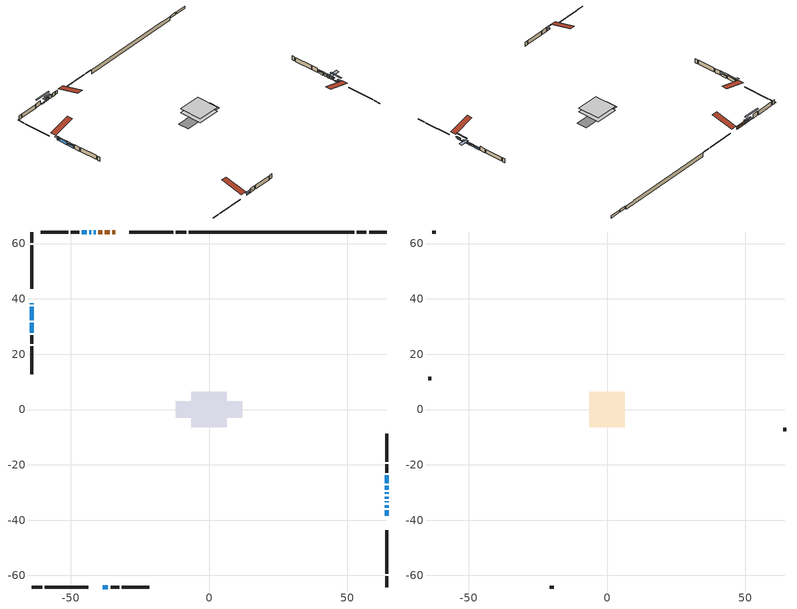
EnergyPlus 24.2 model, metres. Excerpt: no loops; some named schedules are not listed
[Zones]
conditioned space
 floor adiabatic (AdiabaticFloorConstruction): -6.47,-6.47 -6.47,6.47 6.47,6.47 6.47,-6.47 z0.31
 floor foundation (Slab1 construction): -1.94,-1.94 -1.94,1.94 1.94,1.94 1.94,-1.94 z-1.07
 floor foundation (Slab1 construction 1): -1.45,-1.45 -1.45,1.45 1.45,1.45 1.45,-1.45 z-1.07
 floor foundation (Slab1 construction 2): -11.94,-2.99 -11.94,2.99 11.94,2.99 11.94,-2.99 z-2.1
 wall outside (RimJoist1 construction): -8.21,64.16 -12.08,64.16 / -64.16,-64.16 -60.29,-64.16 / -64.16,64.16 -64.16,60.29 / 64.16,-64.16 64.16,-60.29 z0.31:0.61
 wall outside (RimJoist2 construction): -13.01,64.16 -28.81,64.16 / -59.36,-64.16 -43.56,-64.16 / -64.16,59.36 -64.16,43.56 / 64.16,-59.36 64.16,-43.56 z0.31:0.61
 wall outside (AdiabaticWallConstruction 1): -33.95,64.16 -34.92,64.16 / -35.85,64.16 -37.59,64.16 / -38.52,64.16 -39.99,64.16 z0.31:2.34
 wall outside (AdiabaticWallConstruction): -64.16,38.42 -64.16,38.01 z0.31:2.34; -40.91,64.16 -41.6,64.16 / 64.16,-38.42 64.16,-36.36 / -42.53,64.16 -43.22,64.16 / 64.16,-30.53 64.16,-29.84 / 64.16,-28.92 64.16,-27.54 / -64.16,31.35 -64.16,27.8 / 64.16,-26.62 64.16,-23.82 z0.31:1.43; -64.16,37.08 -64.16,32.28 z0.31:2.16; -44.14,64.16 -45.93,64.16 z0.31:0.84; 64.16,-35.43 64.16,-34.54 z0.31:0.85; 64.16,-33.61 64.16,-33.1 z0.31:1.23; 64.16,-32.17 64.16,-31.46 z0.31:2.09; -38.42,-64.16 -36.51,-64.16 z0.31:1.25
 wall outside (Wall1 construction): -46.85,64.16 -49.93,64.16 / -35.58,-64.16 -32.5,-64.16 / -64.16,26.87 -64.16,23.79 / 64.16,-22.89 64.16,-19.81 z0.31:2.75
 wall outside (Wall2 construction): -50.86,64.16 -60.89,64.16 / -31.57,-64.16 -21.54,-64.16 / -64.16,22.86 -64.16,12.83 / 64.16,-18.88 64.16,-8.86 z0.31:2.75
 wall foundation (FoundationWall1 construction): 64.16,64.16 57.86,64.16 z-1.07:0.3
 wall foundation (FoundationWall2 construction): 56.93,64.16 53.39,64.16 z-1.07:0.3
 wall foundation (FoundationWall3 construction): -7.28,64.16,-2.1 -7.28,64.16,0.31 46.49,64.16,0.31 46.49,64.16,0.07 52.46,64.16,0.07 52.46,64.16,-2.1
 window (WindowConstruction 9): -64.16,38.41 -64.16,38.01 z0.31:2.34
 window (WindowConstruction 5): -40.91,64.16 -41.6,64.16 z0.31:1.43
 window (WindowConstruction 6): -64.16,37.08 -64.16,32.28 z0.31:2.16
 window (WindowConstruction 7): 64.16,-38.41 64.16,-36.36 z0.31:1.43
 window (WindowConstruction 8): -42.53,64.16 -43.22,64.16 z0.31:1.43
 window (WindowConstruction 12): -44.14,64.16 -45.92,64.16 z0.31:0.84
 window (WindowConstruction 13): 64.16,-35.43 64.16,-34.54 z0.31:0.84
 window (WindowConstruction 10): 64.16,-33.61 64.16,-33.1 z0.31:1.22
 window (WindowConstruction 11): 64.16,-32.17 64.16,-31.46 z0.31:2.09
 window (WindowConstruction): 64.16,-30.53 64.16,-29.85 z0.31:1.43
 window (WindowConstruction 1): -38.41,-64.16 -36.51,-64.16 z0.31:1.25
 window (WindowConstruction 2): 64.16,-28.92 64.16,-27.55 z0.31:1.43
 window (WindowConstruction 3): -64.16,31.35 -64.16,27.8 z0.31:1.43
 window (WindowConstruction 4): 64.16,-26.62 64.16,-23.82 z0.31:1.43
 door (Door): -33.95,64.16 -34.92,64.16 z0.31:2.34
 door (Door 1): -35.85,64.16 -37.59,64.16 z0.31:2.34
 door (Door 2): -38.52,64.16 -39.99,64.16 z0.31:2.34
 ceiling adiabatic (AdiabaticFloorConstruction): 6.47,-6.47 6.47,6.47 -6.47,6.47 -6.47,-6.47 z0.31
attic - vented
 floor to conditioned space (Floor1 construction Reversed): -6.47,-6.47 -6.47,6.47 6.47,6.47 6.47,-6.47 z2.75
 wall outside (Wall3 construction): -61.82,64.16 -63.23,64.16 / -20.61,-64.16 -19.21,-64.16 / -64.16,11.9 -64.16,10.49 / 64.16,-7.93 64.16,-6.52 z0.31:2.75
 roof outside (Roof1 construction): -33.02,64.16,2.75 -33.02,51.42,5.93 -29.74,51.42,5.93 -29.74,64.16,2.75; -39.34,-64.16,2.75 -39.34,-51.42,5.93 -42.63,-51.42,5.93 -42.63,-64.16,2.75; -64.16,39.34,2.75 -51.42,39.34,5.93 -51.42,42.63,5.93 -64.16,42.63,2.75; 64.16,-39.34,2.75 51.42,-39.34,5.93 51.42,-42.63,5.93 64.16,-42.63,2.75
shading: -64.16,37.55 -64.16,38.87 -65.38,38.87 -65.38,37.55 z2.8; -43.12,64.16 -39.39,64.16 -39.39,64.77 -43.12,64.77 z2.95; -64.16,31.98 -64.16,37.38 -64.77,37.38 -64.77,31.98 z2.46; 64.16,-36.06 64.16,-38.71 64.77,-38.71 64.77,-36.06 z1.73; -44.29,64.16 -41.46,64.16 -41.46,64.77 -44.29,64.77 z2.5; -49.88,64.16 -40.19,64.16 -40.19,64.77 -49.88,64.77 z4.8; 64.16,-31.49 64.16,-38.48 64.77,-38.48 64.77,-31.49 z3.89; 64.16,-32.64 64.16,-34.07 64.77,-34.07 64.77,-32.64 z1.68; 64.16,-31 64.16,-32.63 69.19,-32.63 69.19,-31 z2.55; 64.16,-29.55 64.16,-30.83 64.77,-30.83 64.77,-29.55 z1.73; -35.44,-64.16 -39.48,-64.16 -39.48,-64.77 -35.44,-64.77 z2.32; 64.16,-27.25 64.16,-29.22 64.77,-29.22 64.77,-27.25 z1.73; -64.16,26.73 -64.16,32.42 -64.77,32.42 -64.77,26.73 z2.5; 64.16,-23.53 64.16,-26.91 64.77,-26.91 64.77,-23.53 z1.73
[Building]
Building 1: Terrain=Suburbs
[Site:Location]
Edmonton Intl AP_AB: Latitude {deg}=53.31; Longitude {deg}=-113.58; Time Zone {hr}=-7; Elevation {m}=723; Keep Site Location Information=Yes
[Site:GroundTemperature:Shallow]
-1.56185, -3.61833, -3.78302, -2.80711, 1.11059, 5.01004, 8.39065, 10.5322, 10.7141, 8.97234, 5.67794, 1.89811
[Site:WaterMainsTemperature]
Calculation Method=Schedule; Temperature Schedule=mains temperature schedule
[Material] Roughness=Rough; Thermal Absorptance=0.9
Name | Thickness {m} | Conductivity {W/m-K} | Density {kg/m3} | Specific Heat {J/kg-K} | Solar Absorptance | Visible Absorptance
asphalt or fiberglass shingles | 0.00635 | 0.162714 | 1121.4 | 1465.45 | 0.4 | 0.4
ceiling loosefill ins | 0.254 | 0.0480833 | 16.02 | 1046.75 | 0.7 | 0.7
ceiling stud and cavity | 0.1397 | 0.139432 | 65.682 | 1177.47 | 0.7 | 0.7
concrete 4.0 in. | 0.1016 | 1.803125 | 2242.8 | 837.4 | 0.7 | 0.7
concrete 8.0 in. | 0.2032 | 1.803125 | 2242.8 | 837.4 | 0.7 | 0.7
door material | 0.04445 | 0.053851 | 512.64 | 1214.23 | 0.7 | 0.7
door material 1 | 0.04445 | 0.188738 | 512.64 | 1214.23 | 0.7 | 0.7
exterior vertical ins | 0.0766502 | 0.029427 | 32.04 | 1214.23 | 0.7 | 0.7
exterior vertical ins 1 | 0.0113351 | 0.029427 | 32.04 | 1214.23 | 0.7 | 0.7
exterior vertical ins 2 | 0.0801809 | 0.029427 | 32.04 | 1214.23 | 0.7 | 0.7
floor covering | 0.0127 | 0.0433444 | 54.468 | 1339.84 | 0.6 | 0.6
floor rigid ins; wall rigid ins 1 | 0.512978 | 0.029427 | 32.04 | 1214.23 | 0.7 | 0.7
floor stud and cavity | 0.1397 | 1.75129 | 37.0049 | 1207.88 | 0.7 | 0.7
furniture material conditioned space 1 | 0.1524 | 0.115458 | 640.8 | 1214.23 | 0.6 | 0.6
gypsum board | 0.0127 | 0.160291 | 801 | 837.4 | 0.6 | 0.6
gypsum board 1 | 0.0127 | 0.160291 | 801 | 837.4 | 0.7 | 0.7
osb sheathing 0.5 in. | 0.0127 | 0.115458 | 512.64 | 1214.23 | 0.7 | 0.7
osb sheathing 0.75 in. | 0.01905 | 0.115458 | 512.64 | 1214.23 | 0.7 | 0.7
osb sheathing 2.0 in. | 0.0508 | 0.115458 | 512.64 | 1214.23 | 0.7 | 0.7
rim joist rigid ins; wall rigid ins | 0.051816 | 0.029427 | 32.04 | 1214.23 | 0.7 | 0.7
rim joist stud and cavity | 0.0508 | 0.0314414 | 125.044 | 1163.47 | 0.6 | 0.6
rim joist stud and cavity 1 | 0.0508 | 0.0540688 | 125.044 | 1163.47 | 0.6 | 0.6
wall stud and cavity | 0.1397 | 0.0947891 | 139.0536 | 1170.24 | 0.7 | 0.7
wall stud and cavity 1 | 0.1397 | 0.20086 | 139.0536 | 1170.24 | 0.7 | 0.7
wall stud and cavity 2 | 0.0889 | 6.1454 | 50.32683 | 1063.81 | 0.6 | 0.6
wall stud and cavity 3 | 0.0889 | 0.380278 | 52.3479 | 1209.89 | 0.7 | 0.7
wall stud and cavity 4 | 0.0889 | 0.391764 | 83.0341 | 1211.67 | 0.7 | 0.7
wood siding | 0.0254 | 0.102417 | 544.68 | 1172.36 | 0.4 | 0.4
wood siding 1 | 0.00254 | 0.102417 | 544.68 | 1172.36 | 0.4 | 0.4
wood siding 2; wood siding 3; wood siding 4 | 0.0254 | 0.102417 | 544.68 | 1172.36 | 0.7 | 0.7
[WindowMaterial:SimpleGlazingSystem]
Name | U-Factor {W/m2-K} | Solar Heat Gain Coefficient
WindowMaterial | 1.59098 | 0.45
WindowMaterial 1 | 1.47685 | 0.51
WindowMaterial 10 | 7.43988 | 0.71
WindowMaterial 2 | 1.47969 | 0.51
WindowMaterial 3 | 1.45414 | 0.52
WindowMaterial 4 | 1.47742 | 0.51
WindowMaterial 5 | 1.33263 | 0.58
WindowMaterial 6 | 1.442212 | 0.53
WindowMaterial 7 | 1.99355 | 0.55
WindowMaterial 8 | 1.990139 | 0.55
WindowMaterial 9 | 1.91576 | 0.6
[Construction]
AdiabaticFloorConstruction: floor stud and cavity, floor rigid ins, osb sheathing 0.75 in., floor covering
AdiabaticWallConstruction: wood siding 3, wall rigid ins 1, wall stud and cavity 3, gypsum board
AdiabaticWallConstruction 1: wood siding 4, wall rigid ins 1, wall stud and cavity 3, gypsum board
Door; Door 1: door material
Door 2: door material 1
Floor1 construction Reversed: gypsum board, ceiling stud and cavity, ceiling loosefill ins
FoundationWall1 construction; FoundationWall2 construction; FoundationWall3 construction: concrete 8.0 in., gypsum board 1
furniture construction conditioned space 1: furniture material conditioned space 1
PartitionWallConstruction: gypsum board, wall stud and cavity 4, gypsum board
RimJoist1 construction: wood siding 2, osb sheathing 2.0 in., rim joist stud and cavity
RimJoist2 construction: wood siding 2, rim joist rigid ins, osb sheathing 2.0 in., rim joist stud and cavity 1
Roof1 construction: asphalt or fiberglass shingles
Slab1 construction; Slab1 construction 1; Slab1 construction 2: concrete 4.0 in.
Wall1 construction: wood siding, osb sheathing 0.5 in., wall stud and cavity, gypsum board
Wall2 construction: wood siding, wall rigid ins, osb sheathing 0.5 in., wall stud and cavity 1, gypsum board
Wall3 construction: wood siding 1, wall stud and cavity 2
WindowConstruction; WindowConstruction 5; WindowConstruction 8: WindowMaterial
WindowConstruction 1: WindowMaterial 1
WindowConstruction 10: WindowMaterial 8
WindowConstruction 11: WindowMaterial 9
WindowConstruction 12; WindowConstruction 13: WindowMaterial 10
WindowConstruction 2: WindowMaterial 2
WindowConstruction 3: WindowMaterial 3
WindowConstruction 4: WindowMaterial 4
WindowConstruction 6: WindowMaterial 5
WindowConstruction 7: WindowMaterial 6
WindowConstruction 9: WindowMaterial 7
[Zone] Multiplier=1; Part of Total Floor Area=Yes
Name | Volume {m3}
attic - vented | 87.4875
conditioned space | 858.7
[Space]
Name | Zone | Volume {m3}
attic - vented 1 | attic - vented | 87.4875
conditioned space 1 | conditioned space | 858.7
[ZoneInfiltration:EffectiveLeakageArea]
infil attic - vented 1: Zone or Space=attic - vented 1; Schedule=Always On Discrete; Effective Air Leakage Area {cm2}=5819.83; Stack Coefficient=0.000391053; Wind Coefficient=1.3361e-05
[ZoneMixing]
whole house fan mix: Zone or Space=attic - vented; Schedule=Always On Continuous; Design Flow Rate Calculation Method=Flow/Zone; Design Flow Rate {m3/s}=0; Source Zone or Space=conditioned space
[SurfaceProperty:ExposedFoundationPerimeter] Exposed Perimeter Calculation Method=TotalExposedPerimeter
Name | Total Exposed Perimeter {m}
Slab1 | 6.3
Slab1 1 | 3.53602
Slab1 2 | 59.741
[InternalMass] Zone or ZoneList=conditioned space; Space or SpaceList=conditioned space 1
Name | Construction | Surface Area {m2}
furniture mass conditioned space 1 | furniture construction conditioned space 1 | 133.56
partition wall mass | PartitionWallConstruction | 333.9
[Lights]
interior lighting: Zone or ZoneList or Space or SpaceList=conditioned space 1; Schedule=interior lighting schedule; Design Level Calculation Method=LightingLevel; Lighting Level {W}=343.2; Return Air Fraction=0; Fraction Radiant=0.6; Fraction Visible=0.2; Fraction Replaceable=1
[People]
occupants: Zone or ZoneList or Space or SpaceList=conditioned space 1; Number of People Schedule=occupants schedule; Number of People Calculation Method=People; Number of People=3; Fraction Radiant=0.314171; Sensible Heat Fraction=0.56303; Activity Level Schedule=occupants activity schedule; Carbon Dioxide Generation Rate {m3/s-W}=0; Enable ASHRAE 55 Comfort Warnings=No; Mean Radiant Temperature Calculation Type=EnclosureAveraged
[ElectricEquipment] Zone or ZoneList or Space or SpaceList=conditioned space 1; Design Level Calculation Method=EquipmentLevel
Name | Schedule | Design Level {W} | Fraction Latent | Fraction Radiant | Fraction Lost
clothes dryer | clothes dryer schedule | 140.772 | 0.015 | 0.081 | 0.85
clothes washer | clothes washer schedule | 32.1985 | 0.03 | 0.162 | 0.7
cooking range | cooking range schedule | 215.147 | 0.08 | 0.432 | 0.2
dishwasher | dishwasher schedule | 66.8632 | 0.3 | 0.18 | 0.4
fridge | fridge schedule | 72.9452 | 0 | 0.6 | 0
mech vent bath fan 0 | mech vent bath fan 0 schedule | 75.3 | 0 | 0 | 1
mech vent bath fan 1 | mech vent bath fan 1 schedule | 75.3 | 0 | 0 | 1
mech vent house fan | mech vent house fan schedule | 40.5333 | 0 | 0 | 1
mech vent house fan cfis | mech vent house fan cfis schedule | 0 | 0 | 0 | 0
mech vent range fan 0 | mech vent range fan 0 schedule | 57 | 0 | 0 | 1
misc plug loads | misc plug loads schedule | 494.7 | 0.045 | 0.513 | 0.1
whole house fan | Always On Discrete | 0 | 0 | 0 | 1
[OtherEquipment] Zone or ZoneList or Space or SpaceList=conditioned space 1; Design Level Calculation Method=EquipmentLevel
Name | Fuel Type | Schedule | Design Level {W} | Fraction Latent | Fraction Radiant | Fraction Lost
clothes dryer 1 | Electricity | clothes dryer schedule | 0 | 0.015 | 0.081 | 0.85
cooking range 1 | Electricity | cooking range schedule | 0 | 0.08 | 0.432 | 0.2
general water use latent | None | general water use schedule | 62.594 | 1 | 0 | 0
general water use sensible | None | general water use schedule | -61.6891 | 0 | 0.6 | 0
mech vent house fan latent load | None | Always On Discrete | 0 | 1 | 0 | 0
mech vent house fan sensible load | None | Always On Discrete | 0 | 0 | 0 | 0
water heater energy adjustment1 | NaturalGas | Always On Discrete | 0.01 | 0 | 0 | 1
[ZoneInfiltration:DesignFlowRate] Zone or ZoneList or Space or SpaceList=conditioned space 1; Schedule=Always On Discrete; Design Flow Rate Calculation Method=Flow/Zone; Design Flow Rate {m3/s}=0
infil flow; natural vent flow; whole house fan flow
[Foundation:Kiva] Initial Indoor Air Temperature {C}=18; Wall Depth Below Slab {m}=0.2032; Custom Block X Position 1 {m}=0.2159; Custom Block Z Position 1 {m}=0
Name | Wall Height Above Grade {m} | Custom Block Material Name 1 | Custom Block Depth 1 {m}
Foundation Kiva 1 | 0.300015 | exterior vertical ins | 1.37002
Foundation Kiva 2 | 0.300015 | exterior vertical ins 1 | 1.37002
Foundation Kiva 3 | 0.309982 | exterior vertical ins 2 | 2.40999
[Foundation:Kiva:Settings]
Soil Conductivity {W/m-K}=0.849921; Soil Density {kg/m3}=1842.3; Soil Specific Heat {J/kg-K}=418.7; Ground Solar Absorptivity=0.9; Ground Thermal Absorptivity=0.9; Ground Surface Roughness {m}=0.03; Far-Field Width {m}=40; Deep-Ground Boundary Condition=ZeroFlux; Deep-Ground Depth {m}=40; Minimum Cell Dimension {m}=0.2; Maximum Cell Growth Coefficient=3; Simulation Timestep=Timestep
[Exterior:Lights]
exterior lighting: Schedule=exterior lighting schedule; Design Level {W}=75.6
[Schedule:Constant]
Name | Hourly Value
Always On Continuous; mech vent house fan schedule; mech vent house fan cfis schedule; Always On Discrete | 1
occupants activity schedule | 117.228
fridge schedule | 0
[Schedule:Week:Daily]
interior lighting schedule Week Rule - Jan1-Jan27: interior lighting schedule day, interior lighting schedule day, interior lighting schedule day, interior lighting schedule day, interior lighting schedule day, interior lighting schedule day, interior lighting schedule day, interior lighting schedule default day, interior lighting schedule default day, interior lighting schedule default day, interior lighting schedule default day, interior lighting schedule default day
interior lighting schedule Week Rule - Jan28-Feb3: interior lighting schedule day, interior lighting schedule day, interior lighting schedule day, interior lighting schedule day, interior lighting schedule day 1, interior lighting schedule day 1, interior lighting schedule day 1, interior lighting schedule default day, interior lighting schedule default day, interior lighting schedule default day, interior lighting schedule default day, interior lighting schedule default day
interior lighting schedule Week Rule - Feb4-Feb24: interior lighting schedule day 1, interior lighting schedule day 1, interior lighting schedule day 1, interior lighting schedule day 1, interior lighting schedule day 1, interior lighting schedule day 1, interior lighting schedule day 1, interior lighting schedule default day, interior lighting schedule default day, interior lighting schedule default day, interior lighting schedule default day, interior lighting schedule default day
interior lighting schedule Week Rule - Feb25-Mar3: interior lighting schedule day 1, interior lighting schedule day 1, interior lighting schedule day 1, interior lighting schedule day 1, interior lighting schedule day 2, interior lighting schedule day 2, interior lighting schedule day 2, interior lighting schedule default day, interior lighting schedule default day, interior lighting schedule default day, interior lighting schedule default day, interior lighting schedule default day
interior lighting schedule Week Rule - Mar4-Mar31: interior lighting schedule day 2, interior lighting schedule day 2, interior lighting schedule day 2, interior lighting schedule day 2, interior lighting schedule day 2, interior lighting schedule day 2, interior lighting schedule day 2, interior lighting schedule default day, interior lighting schedule default day, interior lighting schedule default day, interior lighting schedule default day, interior lighting schedule default day
interior lighting schedule Week Rule - Apr1-Apr28: interior lighting schedule day 3, interior lighting schedule day 3, interior lighting schedule day 3, interior lighting schedule day 3, interior lighting schedule day 3, interior lighting schedule day 3, interior lighting schedule day 3, interior lighting schedule default day, interior lighting schedule default day, interior lighting schedule default day, interior lighting schedule default day, interior lighting schedule default day
interior lighting schedule Week Rule - Apr29-May5: interior lighting schedule day 3, interior lighting schedule day 3, interior lighting schedule day 4, interior lighting schedule day 4, interior lighting schedule day 4, interior lighting schedule day 4, interior lighting schedule day 4, interior lighting schedule default day, interior lighting schedule default day, interior lighting schedule default day, interior lighting schedule default day, interior lighting schedule default day
interior lighting schedule Week Rule - May6-May26: interior lighting schedule day 4, interior lighting schedule day 4, interior lighting schedule day 4, interior lighting schedule day 4, interior lighting schedule day 4, interior lighting schedule day 4, interior lighting schedule day 4, interior lighting schedule default day, interior lighting schedule default day, interior lighting schedule default day, interior lighting schedule default day, interior lighting schedule default day
interior lighting schedule Week Rule - May27-Jun2: interior lighting schedule day 4, interior lighting schedule day 4, interior lighting schedule day 4, interior lighting schedule day 4, interior lighting schedule day 4, interior lighting schedule day 5, interior lighting schedule day 5, interior lighting schedule default day, interior lighting schedule default day, interior lighting schedule default day, interior lighting schedule default day, interior lighting schedule default day
interior lighting schedule Week Rule - Jun3-Jun30: interior lighting schedule day 5, interior lighting schedule day 5, interior lighting schedule day 5, interior lighting schedule day 5, interior lighting schedule day 5, interior lighting schedule day 5, interior lighting schedule day 5, interior lighting schedule default day, interior lighting schedule default day, interior lighting schedule default day, interior lighting schedule default day, interior lighting schedule default day
interior lighting schedule Week Rule - Jul1-Jul28: interior lighting schedule day 6, interior lighting schedule day 6, interior lighting schedule day 6, interior lighting schedule day 6, interior lighting schedule day 6, interior lighting schedule day 6, interior lighting schedule day 6, interior lighting schedule default day, interior lighting schedule default day, interior lighting schedule default day, interior lighting schedule default day, interior lighting schedule default day
interior lighting schedule Week Rule - Jul29-Aug4: interior lighting schedule day 6, interior lighting schedule day 6, interior lighting schedule day 6, interior lighting schedule day 7, interior lighting schedule day 7, interior lighting schedule day 7, interior lighting schedule day 7, interior lighting schedule default day, interior lighting schedule default day, interior lighting schedule default day, interior lighting schedule default day, interior lighting schedule default day
interior lighting schedule Week Rule - Aug5-Aug25: interior lighting schedule day 7, interior lighting schedule day 7, interior lighting schedule day 7, interior lighting schedule day 7, interior lighting schedule day 7, interior lighting schedule day 7, interior lighting schedule day 7, interior lighting schedule default day, interior lighting schedule default day, interior lighting schedule default day, interior lighting schedule default day, interior lighting schedule default day
interior lighting schedule Week Rule - Aug26-Sep1: interior lighting schedule day 7, interior lighting schedule day 7, interior lighting schedule day 7, interior lighting schedule day 7, interior lighting schedule day 7, interior lighting schedule day 7, interior lighting schedule day 8, interior lighting schedule default day, interior lighting schedule default day, interior lighting schedule default day, interior lighting schedule default day, interior lighting schedule default day
interior lighting schedule Week Rule - Sep2-Sep29: interior lighting schedule day 8, interior lighting schedule day 8, interior lighting schedule day 8, interior lighting schedule day 8, interior lighting schedule day 8, interior lighting schedule day 8, interior lighting schedule day 8, interior lighting schedule default day, interior lighting schedule default day, interior lighting schedule default day, interior lighting schedule default day, interior lighting schedule default day
interior lighting schedule Week Rule - Sep30-Oct6: interior lighting schedule day 8, interior lighting schedule day 9, interior lighting schedule day 9, interior lighting schedule day 9, interior lighting schedule day 9, interior lighting schedule day 9, interior lighting schedule day 9, interior lighting schedule default day, interior lighting schedule default day, interior lighting schedule default day, interior lighting schedule default day, interior lighting schedule default day
interior lighting schedule Week Rule - Oct7-Oct27: interior lighting schedule day 9, interior lighting schedule day 9, interior lighting schedule day 9, interior lighting schedule day 9, interior lighting schedule day 9, interior lighting schedule day 9, interior lighting schedule day 9, interior lighting schedule default day, interior lighting schedule default day, interior lighting schedule default day, interior lighting schedule default day, interior lighting schedule default day
interior lighting schedule Week Rule - Oct28-Nov3: interior lighting schedule day 9, interior lighting schedule day 9, interior lighting schedule day 9, interior lighting schedule day 9, interior lighting schedule day 10, interior lighting schedule day 10, interior lighting schedule day 10, interior lighting schedule default day, interior lighting schedule default day, interior lighting schedule default day, interior lighting schedule default day, interior lighting schedule default day
interior lighting schedule Week Rule - Nov4-Nov24: interior lighting schedule day 10, interior lighting schedule day 10, interior lighting schedule day 10, interior lighting schedule day 10, interior lighting schedule day 10, interior lighting schedule day 10, interior lighting schedule day 10, interior lighting schedule default day, interior lighting schedule default day, interior lighting schedule default day, interior lighting schedule default day, interior lighting schedule default day
interior lighting schedule Week Rule - Nov25-Dec1: interior lighting schedule day 10, interior lighting schedule day 10, interior lighting schedule day 10, interior lighting schedule day 10, interior lighting schedule day 10, interior lighting schedule day 10, interior lighting schedule day 11, interior lighting schedule default day, interior lighting schedule default day, interior lighting schedule default day, interior lighting schedule default day, interior lighting schedule default day
interior lighting schedule Week Rule - Dec2-Dec31: interior lighting schedule day 11, interior lighting schedule day 11, interior lighting schedule day 11, interior lighting schedule day 11, interior lighting schedule day 11, interior lighting schedule day 11, interior lighting schedule day 11, interior lighting schedule default day, interior lighting schedule default day, interior lighting schedule default day, interior lighting schedule default day, interior lighting schedule default day
occupants schedule Week Rule - Jan1-Dec31: occupants schedule day, occupants schedule day, occupants schedule day, occupants schedule day, occupants schedule day, occupants schedule day, occupants schedule day, occupants schedule default day, occupants schedule default day, occupants schedule default day, occupants schedule default day, occupants schedule default day
clothes dryer schedule Week Rule - Jan1-Dec31: clothes dryer schedule day, clothes dryer schedule day, clothes dryer schedule day, clothes dryer schedule day, clothes dryer schedule day, clothes dryer schedule day, clothes dryer schedule day, clothes dryer schedule default day, clothes dryer schedule default day, clothes dryer schedule default day, clothes dryer schedule default day, clothes dryer schedule default day
clothes washer schedule Week Rule - Jan1-Dec31: clothes washer schedule day, clothes washer schedule day, clothes washer schedule day, clothes washer schedule day, clothes washer schedule day, clothes washer schedule day, clothes washer schedule day, clothes washer schedule default day, clothes washer schedule default day, clothes washer schedule default day, clothes washer schedule default day, clothes washer schedule default day
cooking range schedule Week Rule - Jan1-Dec31: cooking range schedule day, cooking range schedule day, cooking range schedule day, cooking range schedule day, cooking range schedule day, cooking range schedule day, cooking range schedule day, cooking range schedule default day, cooking range schedule default day, cooking range schedule default day, cooking range schedule default day, cooking range schedule default day
dishwasher schedule Week Rule - Jan1-Dec31: dishwasher schedule day, dishwasher schedule day, dishwasher schedule day, dishwasher schedule day, dishwasher schedule day, dishwasher schedule day, dishwasher schedule day, dishwasher schedule default day, dishwasher schedule default day, dishwasher schedule default day, dishwasher schedule default day, dishwasher schedule default day
mech vent bath fan 0 schedule Week Rule - Jan1-Dec31: mech vent bath fan 0 schedule day, mech vent bath fan 0 schedule day, mech vent bath fan 0 schedule day, mech vent bath fan 0 schedule day, mech vent bath fan 0 schedule day, mech vent bath fan 0 schedule day, mech vent bath fan 0 schedule day, mech vent bath fan 0 schedule default day, mech vent bath fan 0 schedule default day, mech vent bath fan 0 schedule default day, mech vent bath fan 0 schedule default day, mech vent bath fan 0 schedule default day
mech vent bath fan 1 schedule Week Rule - Jan1-Dec31: mech vent bath fan 1 schedule day, mech vent bath fan 1 schedule day, mech vent bath fan 1 schedule day, mech vent bath fan 1 schedule day, mech vent bath fan 1 schedule day, mech vent bath fan 1 schedule day, mech vent bath fan 1 schedule day, mech vent bath fan 1 schedule default day, mech vent bath fan 1 schedule default day, mech vent bath fan 1 schedule default day, mech vent bath fan 1 schedule default day, mech vent bath fan 1 schedule default day
mech vent range fan 0 schedule Week Rule - Jan1-Dec31: mech vent range fan 0 schedule day, mech vent range fan 0 schedule day, mech vent range fan 0 schedule day, mech vent range fan 0 schedule day, mech vent range fan 0 schedule day, mech vent range fan 0 schedule day, mech vent range fan 0 schedule day, mech vent range fan 0 schedule default day, mech vent range fan 0 schedule default day, mech vent range fan 0 schedule default day, mech vent range fan 0 schedule default day, mech vent range fan 0 schedule default day
misc plug loads schedule Week Rule - Jan1-Dec31: misc plug loads schedule day, misc plug loads schedule day, misc plug loads schedule day, misc plug loads schedule day, misc plug loads schedule day, misc plug loads schedule day, misc plug loads schedule day, misc plug loads schedule default day, misc plug loads schedule default day, misc plug loads schedule default day, misc plug loads schedule default day, misc plug loads schedule default day
general water use schedule Week Rule - Jan1-Dec31: general water use schedule day, general water use schedule day, general water use schedule day, general water use schedule day, general water use schedule day, general water use schedule day, general water use schedule day, general water use schedule default day, general water use schedule default day, general water use schedule default day, general water use schedule default day, general water use schedule default day
exterior lighting schedule Week Rule - Jan1-Jan27: exterior lighting schedule day, exterior lighting schedule day, exterior lighting schedule day, exterior lighting schedule day, exterior lighting schedule day, exterior lighting schedule day, exterior lighting schedule day, exterior lighting schedule default day, exterior lighting schedule default day, exterior lighting schedule default day, exterior lighting schedule default day, exterior lighting schedule default day
exterior lighting schedule Week Rule - Jan28-Feb3: exterior lighting schedule day, exterior lighting schedule day, exterior lighting schedule day, exterior lighting schedule day, exterior lighting schedule day 1, exterior lighting schedule day 1, exterior lighting schedule day 1, exterior lighting schedule default day, exterior lighting schedule default day, exterior lighting schedule default day, exterior lighting schedule default day, exterior lighting schedule default day
exterior lighting schedule Week Rule - Feb4-Feb24: exterior lighting schedule day 1, exterior lighting schedule day 1, exterior lighting schedule day 1, exterior lighting schedule day 1, exterior lighting schedule day 1, exterior lighting schedule day 1, exterior lighting schedule day 1, exterior lighting schedule default day, exterior lighting schedule default day, exterior lighting schedule default day, exterior lighting schedule default day, exterior lighting schedule default day
exterior lighting schedule Week Rule - Feb25-Mar3: exterior lighting schedule day 1, exterior lighting schedule day 1, exterior lighting schedule day 1, exterior lighting schedule day 1, exterior lighting schedule day 2, exterior lighting schedule day 2, exterior lighting schedule day 2, exterior lighting schedule default day, exterior lighting schedule default day, exterior lighting schedule default day, exterior lighting schedule default day, exterior lighting schedule default day
exterior lighting schedule Week Rule - Mar4-Mar31: exterior lighting schedule day 2, exterior lighting schedule day 2, exterior lighting schedule day 2, exterior lighting schedule day 2, exterior lighting schedule day 2, exterior lighting schedule day 2, exterior lighting schedule day 2, exterior lighting schedule default day, exterior lighting schedule default day, exterior lighting schedule default day, exterior lighting schedule default day, exterior lighting schedule default day
exterior lighting schedule Week Rule - Apr1-Apr28: exterior lighting schedule day 3, exterior lighting schedule day 3, exterior lighting schedule day 3, exterior lighting schedule day 3, exterior lighting schedule day 3, exterior lighting schedule day 3, exterior lighting schedule day 3, exterior lighting schedule default day, exterior lighting schedule default day, exterior lighting schedule default day, exterior lighting schedule default day, exterior lighting schedule default day
exterior lighting schedule Week Rule - Apr29-May5: exterior lighting schedule day 3, exterior lighting schedule day 3, exterior lighting schedule day 4, exterior lighting schedule day 4, exterior lighting schedule day 4, exterior lighting schedule day 4, exterior lighting schedule day 4, exterior lighting schedule default day, exterior lighting schedule default day, exterior lighting schedule default day, exterior lighting schedule default day, exterior lighting schedule default day
exterior lighting schedule Week Rule - May6-May26: exterior lighting schedule day 4, exterior lighting schedule day 4, exterior lighting schedule day 4, exterior lighting schedule day 4, exterior lighting schedule day 4, exterior lighting schedule day 4, exterior lighting schedule day 4, exterior lighting schedule default day, exterior lighting schedule default day, exterior lighting schedule default day, exterior lighting schedule default day, exterior lighting schedule default day
exterior lighting schedule Week Rule - May27-Jun2: exterior lighting schedule day 4, exterior lighting schedule day 4, exterior lighting schedule day 4, exterior lighting schedule day 4, exterior lighting schedule day 4, exterior lighting schedule day 5, exterior lighting schedule day 5, exterior lighting schedule default day, exterior lighting schedule default day, exterior lighting schedule default day, exterior lighting schedule default day, exterior lighting schedule default day
exterior lighting schedule Week Rule - Jun3-Jun30: exterior lighting schedule day 5, exterior lighting schedule day 5, exterior lighting schedule day 5, exterior lighting schedule day 5, exterior lighting schedule day 5, exterior lighting schedule day 5, exterior lighting schedule day 5, exterior lighting schedule default day, exterior lighting schedule default day, exterior lighting schedule default day, exterior lighting schedule default day, exterior lighting schedule default day
[Schedule:Year]
interior lighting schedule: interior lighting schedule Week Rule - Jan1-Jan27, 1, 1, 1, 27, interior lighting schedule Week Rule - Jan28-Feb3, 1, 28, 2, 3, interior lighting schedule Week Rule - Feb4-Feb24, 2, 4, 2, 24, interior lighting schedule Week Rule - Feb25-Mar3, 2, 25, 3, 3, interior lighting schedule Week Rule - Mar4-Mar31, 3, 4, 3, 31, interior lighting schedule Week Rule - Apr1-Apr28, 4, 1, 4, 28, interior lighting schedule Week Rule - Apr29-May5, 4, 29, 5, 5, interior lighting schedule Week Rule - May6-May26, 5, 6, 5, 26, interior lighting schedule Week Rule - May27-Jun2, 5, 27, 6, 2, interior lighting schedule Week Rule - Jun3-Jun30, 6, 3, 6, 30, interior lighting schedule Week Rule - Jul1-Jul28, 7, 1, 7, 28, interior lighting schedule Week Rule - Jul29-Aug4, 7, 29, 8, 4, interior lighting schedule Week Rule - Aug5-Aug25, 8, 5, 8, 25, interior lighting schedule Week Rule - Aug26-Sep1, 8, 26, 9, 1, interior lighting schedule Week Rule - Sep2-Sep29, 9, 2, 9, 29, interior lighting schedule Week Rule - Sep30-Oct6, 9, 30, 10, 6, interior lighting schedule Week Rule - Oct7-Oct27, 10, 7, 10, 27, interior lighting schedule Week Rule - Oct28-Nov3, 10, 28, 11, 3, interior lighting schedule Week Rule - Nov4-Nov24, 11, 4, 11, 24, interior lighting schedule Week Rule - Nov25-Dec1, 11, 25, 12, 1, interior lighting schedule Week Rule - Dec2-Dec31, 12, 2, 12, 31
occupants schedule: occupants schedule Week Rule - Jan1-Dec31, 1, 1, 12, 31
clothes dryer schedule: clothes dryer schedule Week Rule - Jan1-Dec31, 1, 1, 12, 31
clothes washer schedule: clothes washer schedule Week Rule - Jan1-Dec31, 1, 1, 12, 31
cooking range schedule: cooking range schedule Week Rule - Jan1-Dec31, 1, 1, 12, 31
dishwasher schedule: dishwasher schedule Week Rule - Jan1-Dec31, 1, 1, 12, 31
mech vent bath fan 0 schedule: mech vent bath fan 0 schedule Week Rule - Jan1-Dec31, 1, 1, 12, 31
mech vent bath fan 1 schedule: mech vent bath fan 1 schedule Week Rule - Jan1-Dec31, 1, 1, 12, 31
mech vent range fan 0 schedule: mech vent range fan 0 schedule Week Rule - Jan1-Dec31, 1, 1, 12, 31
misc plug loads schedule: misc plug loads schedule Week Rule - Jan1-Dec31, 1, 1, 12, 31
general water use schedule: general water use schedule Week Rule - Jan1-Dec31, 1, 1, 12, 31
exterior lighting schedule: exterior lighting schedule Week Rule - Jan1-Jan27, 1, 1, 1, 27, exterior lighting schedule Week Rule - Jan28-Feb3, 1, 28, 2, 3, exterior lighting schedule Week Rule - Feb4-Feb24, 2, 4, 2, 24, exterior lighting schedule Week Rule - Feb25-Mar3, 2, 25, 3, 3, exterior lighting schedule Week Rule - Mar4-Mar31, 3, 4, 3, 31, exterior lighting schedule Week Rule - Apr1-Apr28, 4, 1, 4, 28, exterior lighting schedule Week Rule - Apr29-May5, 4, 29, 5, 5, exterior lighting schedule Week Rule - May6-May26, 5, 6, 5, 26, exterior lighting schedule Week Rule - May27-Jun2, 5, 27, 6, 2, exterior lighting schedule Week Rule - Jun3-Jun30, 6, 3, 6, 30, exterior lighting schedule Week Rule - Jul1-Jul28, 7, 1, 7, 28, exterior lighting schedule Week Rule - Jul29-Aug4, 7, 29, 8, 4, exterior lighting schedule Week Rule - Aug5-Aug25, 8, 5, 8, 25, exterior lighting schedule Week Rule - Aug26-Sep1, 8, 26, 9, 1, exterior lighting schedule Week Rule - Sep2-Sep29, 9, 2, 9, 29, exterior lighting schedule Week Rule - Sep30-Oct6, 9, 30, 10, 6, exterior lighting schedule Week Rule - Oct7-Oct27, 10, 7, 10, 27, exterior lighting schedule Week Rule - Oct28-Nov3, 10, 28, 11, 3, exterior lighting schedule Week Rule - Nov4-Nov24, 11, 4, 11, 24, exterior lighting schedule Week Rule - Nov25-Dec1, 11, 25, 12, 1, exterior lighting schedule Week Rule - Dec2-Dec31, 12, 2, 12, 31
[Schedule:Compact]
mains temperature schedule: Through: 01/01, For: AllDays, Until: 24:00, 3.97167, Through: 01/02, For: AllDays, Until: 24:00, 3.90778, Through: 01/03, For: AllDays, Until: 24:00, 3.84556, Through: 01/04, For: AllDays, Until: 24:00, 3.78389, Through: 01/05, For: AllDays, Until: 24:00, 3.72278, Through: 01/06, For: AllDays, Until: 24:00, 3.66278, Through: 01/07, For: AllDays, Until: 24:00, 3.60389, Through: 01/08, For: AllDays, Until: 24:00, 3.54556, Through: 01/09, For: AllDays, Until: 24:00, 3.48833, Through: 01/10, For: AllDays, Until: 24:00, 3.43167, Through: 01/11, For: AllDays, Until: 24:00, 3.37611, Through: 01/12, For: AllDays, Until: 24:00, 3.32167, Through: 01/13, For: AllDays, Until: 24:00, 3.26833, Through: 01/14, For: AllDays, Until: 24:00, 3.21556, Through: 01/15, For: AllDays, Until: 24:00, 3.16444, Through: 01/16, For: AllDays, Until: 24:00, 3.11389, Through: 01/17, For: AllDays, Until: 24:00, 3.06444, Through: 01/18, For: AllDays, Until: 24:00, 3.01611, Through: 01/19, For: AllDays, Until: 24:00, 2.96889, Through: 01/20, For: AllDays, Until: 24:00, 2.92278, Through: 01/21, For: AllDays, Until: 24:00, 2.87722, Through: 01/22, For: AllDays, Until: 24:00, 2.83333, Through: 01/23, For: AllDays, Until: 24:00, 2.79056, Through: 01/24, For: AllDays, Until: 24:00, 2.74889, Through: 01/25, For: AllDays, Until: 24:00, 2.70833, Through: 01/26, For: AllDays, Until: 24:00, 2.66889, Through: 01/27, For: AllDays, Until: 24:00, 2.63056, Through: 01/28, For: AllDays, Until: 24:00, 2.59333, Through: 01/29, For: AllDays, Until: 24:00, 2.55778, Through: 01/30, For: AllDays, Until: 24:00, 2.52278, Through: 01/31, For: AllDays, Until: 24:00, 2.48944, Through: 02/01, For: AllDays, Until: 24:00, 2.45722, Through: 02/02, For: AllDays, Until: 24:00, 2.42611, Through: 02/03, For: AllDays, Until: 24:00, 2.39667, Through: 02/04, For: AllDays, Until: 24:00, 2.36833, Through: 02/05, For: AllDays, Until: 24:00, 2.34111, Through: 02/06, For: AllDays, Until: 24:00, 2.315, Through: 02/07, For: AllDays, Until: 24:00, 2.29056, Through: 02/08, For: AllDays, Until: 24:00, 2.26722, Through: 02/09, For: AllDays, Until: 24:00, 2.245, Through: 02/10, For: AllDays, Until: 24:00, 2.22444, Through: 02/11, For: AllDays, Until: 24:00, 2.20444, Through: 02/12, For: AllDays, Until: 24:00, 2.18667, Through: 02/13, For: AllDays, Until: 24:00, 2.17, Through: 02/14, For: AllDays, Until: 24:00, 2.15444, Through: 02/15, For: AllDays, Until: 24:00, 2.14, Through: 02/16, For: AllDays, Until: 24:00, 2.12722, Through: 02/17, For: AllDays, Until: 24:00, 2.11556, Through: 02/18, For: AllDays, Until: 24:00, 2.10556, Through: 02/19, For: AllDays, Until: 24:00, 2.09667, Through: 02/20, For: AllDays, Until: 24:00, 2.08889, Through: 02/21, For: AllDays, Until: 24:00, 2.08278, Through: 02/22, For: AllDays, Until: 24:00, 2.07833, Through: 02/23, For: AllDays, Until: 24:00, 2.07444, Through: 02/24, For: AllDays, Until: 24:00, 2.07278, Through: 02/25, For: AllDays, Until: 24:00, 2.07167, Through: 02/26, For: AllDays, Until: 24:00, 2.07222, Through: 02/27, For: AllDays, Until: 24:00, 2.07444, Through: 02/28, For: AllDays, Until: 24:00, 2.07778, Through: 03/01, For: AllDays, Until: 24:00, 2.08222, Through: 03/02, For: AllDays, Until: 24:00, 2.08833, Through: 03/03, For: AllDays, Until: 24:00, 2.09556, Through: 03/04, For: AllDays, Until: 24:00, 2.10444, Through: 03/05, For: AllDays, Until: 24:00, 2.11444, Through: 03/06, For: AllDays, Until: 24:00, 2.12556, Through: 03/07, For: AllDays, Until: 24:00, 2.13833, Through: 03/08, For: AllDays, Until: 24:00, 2.15278, Through: 03/09, For: AllDays, Until: 24:00, 2.16778, Through: 03/10, For: AllDays, Until: 24:00, 2.18444, Through: 03/11, For: AllDays, Until: 24:00, 2.20278, Through: 03/12, For: AllDays, Until: 24:00, 2.22167, Through: 03/13, For: AllDays, Until: 24:00, 2.24278, Through: 03/14, For: AllDays, Until: 24:00, 2.26444, Through: 03/15, For: AllDays, Until: 24:00, 2.28778, Through: 03/16, For: AllDays, Until: 24:00, 2.31222, Through: 03/17, For: AllDays, Until: 24:00, 2.33778, Through: 03/18, For: AllDays, Until: 24:00, 2.365, Through: 03/19, For: AllDays, Until: 24:00, 2.39333, Through: 03/20, For: AllDays, Until: 24:00, 2.42278, Through: 03/21, For: AllDays, Until: 24:00, 2.45389, Through: 03/22, For: AllDays, Until: 24:00, 2.48611, Through: 03/23, For: AllDays, Until: 24:00, 2.51889, Through: 03/24, For: AllDays, Until: 24:00, 2.55389, Through: 03/25, For: AllDays, Until: 24:00, 2.58944, Through: 03/26, For: AllDays, Until: 24:00, 2.62611, Through: 03/27, For: AllDays, Until: 24:00, 2.66444, Through: 03/28, For: AllDays, Until: 24:00, 2.70389, Through: 03/29, For: AllDays, Until: 24:00, 2.74389, Through: 03/30, For: AllDays, Until: 24:00, 2.78556, Through: 03/31, For: AllDays, Until: 24:00, 2.82833, Through: 04/01, For: AllDays, Until: 24:00, 2.87222, Through: 04/02, For: AllDays, Until: 24:00, 2.91722, Through: 04/03, For: AllDays, Until: 24:00, 2.96333, Through: 04/04, For: AllDays, Until: 24:00, 3.01056, Through: 04/05, For: AllDays, Until: 24:00, 3.05889, Through: 04/06, For: AllDays, Until: 24:00, 3.10833, Through: 04/07, For: AllDays, Until: 24:00, 3.15833, Through: 04/08, For: AllDays, Until: 24:00, 3.21, Through: 04/09, For: AllDays, Until: 24:00, 3.26222, Through: 04/10, For: AllDays, Until: 24:00, 3.31556, Through: 04/11, For: AllDays, Until: 24:00, 3.37, Through: 04/12, For: AllDays, Until: 24:00, 3.42556, Through: 04/13, For: AllDays, Until: 24:00, 3.48167, Through: 04/14, For: AllDays, Until: 24:00, 3.53889, Through: 04/15, For: AllDays, Until: 24:00, 3.59722, Through: 04/16, For: AllDays, Until: 24:00, 3.65611, Through: 04/17, For: AllDays, Until: 24:00, 3.71611, Through: 04/18, For: AllDays, Until: 24:00, 3.77667, Through: 04/19, For: AllDays, Until: 24:00, 3.83833, Through: 04/20, For: AllDays, Until: 24:00, 3.90111, Through: 04/21, For: AllDays, Until: 24:00, 3.96444, Through: 04/22, For: AllDays, Until: 24:00, 4.02833, Through: 04/23, For: AllDays, Until: 24:00, 4.09333, Through: 04/24, For: AllDays, Until: 24:00, 4.15889, Through: 04/25, For: AllDays, Until: 24:00, 4.225, Through: 04/26, For: AllDays, Until: 24:00, 4.29222, Through: 04/27, For: AllDays, Until: 24:00, 4.36, Through: 04/28, For: AllDays, Until: 24:00, 4.42833, Through: 04/29, For: AllDays, Until: 24:00, 4.49722, Through: 04/30, For: AllDays, Until: 24:00, 4.56667, Through: 05/01, For: AllDays, Until: 24:00, 4.63722, Through: 05/02, For: AllDays, Until: 24:00, 4.70833, Through: 05/03, For: AllDays, Until: 24:00, 4.77944, Through: 05/04, For: AllDays, Until: 24:00, 4.85167, Through: 05/05, For: AllDays, Until: 24:00, 4.92389, Through: 05/06, For: AllDays, Until: 24:00, 4.99722, Through: 05/07, For: AllDays, Until: 24:00, 5.07056, Through: 05/08, For: AllDays, Until: 24:00, 5.145, Through: 05/09, For: AllDays, Until: 24:00, 5.21944, Through: 05/10, For: AllDays, Until: 24:00, 5.29389, Through: 05/11, For: AllDays, Until: 24:00, 5.36944, Through: 05/12, For: AllDays, Until: 24:00, 5.445, Through: 05/13, For: AllDays, Until: 24:00, 5.52111, Through: 05/14, For: AllDays, Until: 24:00, 5.59722, Through: 05/15, For: AllDays, Until: 24:00, 5.67389, Through: 05/16, For: AllDays, Until: 24:00, 5.75056, Through: 05/17, For: AllDays, Until: 24:00, 5.82778, Through: 05/18, For: AllDays, Until: 24:00, 5.90556, Through: 05/19, For: AllDays, Until: 24:00, 5.98278, Through: 05/20, For: AllDays, Until: 24:00, 6.06056, Through: 05/21, For: AllDays, Until: 24:00, 6.13889, Through: 05/22, For: AllDays, Until: 24:00, 6.21667, Through: 05/23, For: AllDays, Until: 24:00, 6.295, Through: 05/24, For: AllDays, Until: 24:00, 6.37333, Through: 05/25, For: AllDays, Until: 24:00, 6.45222, Through: 05/26, For: AllDays, Until: 24:00, 6.53056, Through: 05/27, For: AllDays, Until: 24:00, 6.60889, Through: 05/28, For: AllDays, Until: 24:00, 6.68778, Through: 05/29, For: AllDays, Until: 24:00, 6.76611, Through: 05/30, For: AllDays, Until: 24:00, 6.84444, Through: 05/31, For: AllDays, Until: 24:00, 6.92278, Through: 06/01, For: AllDays, Until: 24:00, 7.00111, Through: 06/02, For: AllDays, Until: 24:00, 7.07944, Through: 06/03, For: AllDays, Until: 24:00, 7.15778, Through: 06/04, For: AllDays, Until: 24:00, 7.23556, Through: 06/05, For: AllDays, Until: 24:00, 7.31333, Through: 06/06, For: AllDays, Until: 24:00, 7.39056, Through: 06/07, For: AllDays, Until: 24:00, 7.46833, Through: 06/08, For: AllDays, Until: 24:00, 7.545, Through: 06/09, For: AllDays, Until: 24:00, 7.62222, Through: 06/10, For: AllDays, Until: 24:00, 7.69833, Through: 06/11, For: AllDays, Until: 24:00, 7.775, Through: 06/12, For: AllDays, Until: 24:00, 7.85056, Through: 06/13, For: AllDays, Until: 24:00, 7.92611, Through: 06/14, For: AllDays, Until: 24:00, 8.00111, Through: 06/15, For: AllDays, Until: 24:00, 8.07611, Through: 06/16, For: AllDays, Until: 24:00, 8.15056, Through: 06/17, For: AllDays, Until: 24:00, 8.22389, Through: 06/18, For: AllDays, Until: 24:00, 8.29778, Through: 06/19, For: AllDays, Until: 24:00, 8.37056, Through: 06/20, For: AllDays, Until: 24:00, 8.44278, Through: 06/21, For: AllDays, Until: 24:00, 8.51444, Through: 06/22, For: AllDays, Until: 24:00, 8.58611, Through: 06/23, For: AllDays, Until: 24:00, 8.65667, Through: 06/24, For: AllDays, Until: 24:00, 8.72667, Through: 06/25, For: AllDays, Until: 24:00, 8.79611, Through: 06/26, For: AllDays, Until: 24:00, 8.865, Through: 06/27, For: AllDays, Until: 24:00, 8.93333, Through: 06/28, For: AllDays, Until: 24:00, 9.00056, Through: 06/29, For: AllDays, Until: 24:00, 9.06778, Through: 06/30, For: AllDays, Until: 24:00, 9.13333, Through: 07/01, For: AllDays, Until: 24:00, 9.19889, Through: 07/02, For: AllDays, Until: 24:00, 9.26333, Through: 07/03, For: AllDays, Until: 24:00, 9.32722, Through: 07/04, For: AllDays, Until: 24:00, 9.39056, Through: 07/05, For: AllDays, Until: 24:00, 9.45278, Through: 07/06, For: AllDays, Until: 24:00, 9.51389, Through: 07/07, For: AllDays, Until: 24:00, 9.57444, Through: 07/08, For: AllDays, Until: 24:00, 9.63389, Through: 07/09, For: AllDays, Until: 24:00, 9.69278, Through: 07/10, For: AllDays, Until: 24:00, 9.75056, Through: 07/11, For: AllDays, Until: 24:00, 9.80778, Through: 07/12, For: AllDays, Until: 24:00, 9.86333, Through: 07/13, For: AllDays, Until: 24:00, 9.91833, Through: 07/14, For: AllDays, Until: 24:00, 9.97278, Through: 07/15, For: AllDays, Until: 24:00, 10.0256, Through: 07/16, For: AllDays, Until: 24:00, 10.0778, Through: 07/17, For: AllDays, Until: 24:00, 10.1289, Through: 07/18, For: AllDays, Until: 24:00, 10.1789, Through: 07/19, For: AllDays, Until: 24:00, 10.2278, Through: 07/20, For: AllDays, Until: 24:00, 10.2756, Through: 07/21, For: AllDays, Until: 24:00, 10.3222, Through: 07/22, For: AllDays, Until: 24:00, 10.3683, Through: 07/23, For: AllDays, Until: 24:00, 10.4128, Through: 07/24, For: AllDays, Until: 24:00, 10.4561, Through: 07/25, For: AllDays, Until: 24:00, 10.4989, Through: 07/26, For: AllDays, Until: 24:00, 10.54, Through: 07/27, For: AllDays, Until: 24:00, 10.58, Through: 07/28, For: AllDays, Until: 24:00, 10.6189, Through: 07/29, For: AllDays, Until: 24:00, 10.6567, Through: 07/30, For: AllDays, Until: 24:00, 10.6928, Through: 07/31, For: AllDays, Until: 24:00, 10.7283, Through: 08/01, For: AllDays, Until: 24:00, 10.7622, Through: 08/02, For: AllDays, Until: 24:00, 10.7956, Through: 08/03, For: AllDays, Until: 24:00, 10.8272, Through: 08/04, For: AllDays, Until: 24:00, 10.8572, Through: 08/05, For: AllDays, Until: 24:00, 10.8867, Through: 08/06, For: AllDays, Until: 24:00, 10.9144, Through: 08/07, For: AllDays, Until: 24:00, 10.9411, Through: 08/08, For: AllDays, Until: 24:00, 10.9667, Through: 08/09, For: AllDays, Until: 24:00, 10.9906, Through: 08/10, For: AllDays, Until: 24:00, 11.0133, Through: 08/11, For: AllDays, Until: 24:00, 11.035, Through: 08/12, For: AllDays, Until: 24:00, 11.055, Through: 08/13, For: AllDays, Until: 24:00, 11.0739, Through: 08/14, For: AllDays, Until: 24:00, 11.0917, Through: 08/15, For: AllDays, Until: 24:00, 11.1078, Through: 08/16, For: AllDays, Until: 24:00, 11.1228, Through: 08/17, For: AllDays, Until: 24:00, 11.1361, Through: 08/18, For: AllDays, Until: 24:00, 11.1483, Through: 08/19, For: AllDays, Until: 24:00, 11.1594, Through: 08/20, For: AllDays, Until: 24:00, 11.1689, Through: 08/21, For: AllDays, Until: 24:00, 11.1772, Through: 08/22, For: AllDays, Until: 24:00, 11.1844, Through: 08/23, For: AllDays, Until: 24:00, 11.19, Through: 08/24, For: AllDays, Until: 24:00, 11.1939, Through: 08/25, For: AllDays, Until: 24:00, 11.1967, Through: 08/26, For: AllDays, Until: 24:00, 11.1983, Through: 08/27, For: AllDays, Until: 24:00, 11.1983, Through: 08/28, For: AllDays, Until: 24:00, 11.1972, Through: 08/29, For: AllDays, Until: 24:00, 11.195, Through: 08/30, For: AllDays, Until: 24:00, 11.1911, Through: 08/31, For: AllDays, Until: 24:00, 11.1856, Through: 09/01, For: AllDays, Until: 24:00, 11.1789, Through: 09/02, For: AllDays, Until: 24:00, 11.1711, Through: 09/03, For: AllDays, Until: 24:00, 11.1617, Through: 09/04, For: AllDays, Until: 24:00, 11.1511, Through: 09/05, For: AllDays, Until: 24:00, 11.1394, Through: 09/06, For: AllDays, Until: 24:00, 11.1261, Through: 09/07, For: AllDays, Until: 24:00, 11.1111, Through: 09/08, For: AllDays, Until: 24:00, 11.0956, Through: 09/09, For: AllDays, Until: 24:00, 11.0778, Through: 09/10, For: AllDays, Until: 24:00, 11.0594, Through: 09/11, For: AllDays, Until: 24:00, 11.0394, Through: 09/12, For: AllDays, Until: 24:00, 11.0183, Through: 09/13, For: AllDays, Until: 24:00, 10.9961, Through: 09/14, For: AllDays, Until: 24:00, 10.9722, Through: 09/15, For: AllDays, Until: 24:00, 10.9472, Through: 09/16, For: AllDays, Until: 24:00, 10.9206, Through: 09/17, For: AllDays, Until: 24:00, 10.8928, Through: 09/18, For: AllDays, Until: 24:00, 10.8639, Through: 09/19, For: AllDays, Until: 24:00, 10.8339, Through: 09/20, For: AllDays, Until: 24:00, 10.8028, Through: 09/21, For: AllDays, Until: 24:00, 10.77, Through: 09/22, For: AllDays, Until: 24:00, 10.7361, Through: 09/23, For: AllDays, Until: 24:00, 10.7011, Through: 09/24, For: AllDays, Until: 24:00, 10.665, Through: 09/25, For: AllDays, Until: 24:00, 10.6272, Through: 09/26, For: AllDays, Until: 24:00, 10.5889, Through: 09/27, For: AllDays, Until: 24:00, 10.5489, Through: 09/28, For: AllDays, Until: 24:00, 10.5078, Through: 09/29, For: AllDays, Until: 24:00, 10.4661, Through: 09/30, For: AllDays, Until: 24:00, 10.4228, Through: 10/01, For: AllDays, Until: 24:00, 10.3783, Through: 10/02, For: AllDays, Until: 24:00, 10.3328, Through: 10/03, For: AllDays, Until: 24:00, 10.2861, Through: 10/04, For: AllDays, Until: 24:00, 10.2383, Through: 10/05, For: AllDays, Until: 24:00, 10.19, Through: 10/06, For: AllDays, Until: 24:00, 10.14, Through: 10/07, For: AllDays, Until: 24:00, 10.0894, Through: 10/08, For: AllDays, Until: 24:00, 10.0372, Through: 10/09, For: AllDays, Until: 24:00, 9.98444, Through: 10/10, For: AllDays, Until: 24:00, 9.93056, Through: 10/11, For: AllDays, Until: 24:00, 9.87611, Through: 10/12, For: AllDays, Until: 24:00, 9.82, Through: 10/13, For: AllDays, Until: 24:00, 9.76333, Through: 10/14, For: AllDays, Until: 24:00, 9.70611, Through: 10/15, For: AllDays, Until: 24:00, 9.64722, Through: 10/16, For: AllDays, Until: 24:00, 9.58778, Through: 10/17, For: AllDays, Until: 24:00, 9.52778, Through: 10/18, For: AllDays, Until: 24:00, 9.46667, Through: 10/19, For: AllDays, Until: 24:00, 9.40444, Through: 10/20, For: AllDays, Until: 24:00, 9.34167, Through: 10/21, For: AllDays, Until: 24:00, 9.27778, Through: 10/22, For: AllDays, Until: 24:00, 9.21333, Through: 10/23, For: AllDays, Until: 24:00, 9.14833, Through: 10/24, For: AllDays, Until: 24:00, 9.08222, Through: 10/25, For: AllDays, Until: 24:00, 9.01556, Through: 10/26, For: AllDays, Until: 24:00, 8.94833, Through: 10/27, For: AllDays, Until: 24:00, 8.88056, Through: 10/28, For: AllDays, Until: 24:00, 8.81167, Through: 10/29, For: AllDays, Until: 24:00, 8.74222, Through: 10/30, For: AllDays, Until: 24:00, 8.67222, Through: 10/31, For: AllDays, Until: 24:00, 8.60167, Through: 11/01, For: AllDays, Until: 24:00, 8.53056, Through: 11/02, For: AllDays, Until: 24:00, 8.45889, Through: 11/03, For: AllDays, Until: 24:00, 8.38667, Through: 11/04, For: AllDays, Until: 24:00, 8.31389, Through: 11/05, For: AllDays, Until: 24:00, 8.24056, Through: 11/06, For: AllDays, Until: 24:00, 8.16667, Through: 11/07, For: AllDays, Until: 24:00, 8.09278, Through: 11/08, For: AllDays, Until: 24:00, 8.01833, Through: 11/09, For: AllDays, Until: 24:00, 7.94278, Through: 11/10, For: AllDays, Until: 24:00, 7.86778, Through: 11/11, For: AllDays, Until: 24:00, 7.79167, Through: 11/12, For: AllDays, Until: 24:00, 7.71556, Through: 11/13, For: AllDays, Until: 24:00, 7.63944, Through: 11/14, For: AllDays, Until: 24:00, 7.56222, Through: 11/15, For: AllDays, Until: 24:00, 7.48556, Through: 11/16, For: AllDays, Until: 24:00, 7.40833, Through: 11/17, For: AllDays, Until: 24:00, 7.33056, Through: 11/18, For: AllDays, Until: 24:00, 7.25278, Through: 11/19, For: AllDays, Until: 24:00, 7.175, Through: 11/20, For: AllDays, Until: 24:00, 7.09722, Through: 11/21, For: AllDays, Until: 24:00, 7.01889, Through: 11/22, For: AllDays, Until: 24:00, 6.94056, Through: 11/23, For: AllDays, Until: 24:00, 6.86222, Through: 11/24, For: AllDays, Until: 24:00, 6.78389, Through: 11/25, For: AllDays, Until: 24:00, 6.705, Through: 11/26, For: AllDays, Until: 24:00, 6.62667, Through: 11/27, For: AllDays, Until: 24:00, 6.54833, Through: 11/28, For: AllDays, Until: 24:00, 6.46944, Through: 11/29, For: AllDays, Until: 24:00, 6.39111, Through: 11/30, For: AllDays, Until: 24:00, 6.31278, Through: 12/01, For: AllDays, Until: 24:00, 6.23444, Through: 12/02, For: AllDays, Until: 24:00, 6.15611, Through: 12/03, For: AllDays, Until: 24:00, 6.07833, Through: 12/04, For: AllDays, Until: 24:00, 6.00056, Through: 12/05, For: AllDays, Until: 24:00, 5.92278, Through: 12/06, For: AllDays, Until: 24:00, 5.84556, Through: 12/07, For: AllDays, Until: 24:00, 5.76833, Through: 12/08, For: AllDays, Until: 24:00, 5.69111, Through: 12/09, For: AllDays, Until: 24:00, 5.61444, Through: 12/10, For: AllDays, Until: 24:00, 5.53778, Through: 12/11, For: AllDays, Until: 24:00, 5.46222, Through: 12/12, For: AllDays, Until: 24:00, 5.38611, Through: 12/13, For: AllDays, Until: 24:00, 5.31111, Through: 12/14, For: AllDays, Until: 24:00, 5.23611, Through: 12/15, For: AllDays, Until: 24:00, 5.16167, Through: 12/16, For: AllDays, Until: 24:00, 5.08722, Through: 12/17, For: AllDays, Until: 24:00, 5.01389, Through: 12/18, For: AllDays, Until: 24:00, 4.94056, Through: 12/19, For: AllDays, Until: 24:00, 4.86778, Through: 12/20, For: AllDays, Until: 24:00, 4.79556, Through: 12/21, For: AllDays, Until: 24:00, 4.72389, Through: 12/22, For: AllDays, Until: 24:00, 4.65333, Through: 12/23, For: AllDays, Until: 24:00, 4.58278, Through: 12/24, For: AllDays, Until: 24:00, 4.51278, Through: 12/25, For: AllDays, Until: 24:00, 4.44389, Through: 12/26, For: AllDays, Until: 24:00, 4.375, Through: 12/27, For: AllDays, Until: 24:00, 4.30722, Through: 12/28, For: AllDays, Until: 24:00, 4.24, Through: 12/29, For: AllDays, Until: 24:00, 4.17333, Through: 12/30, For: AllDays, Until: 24:00, 4.10778, Through: 12/31, For: AllDays, Until: 24:00, 4.04278
